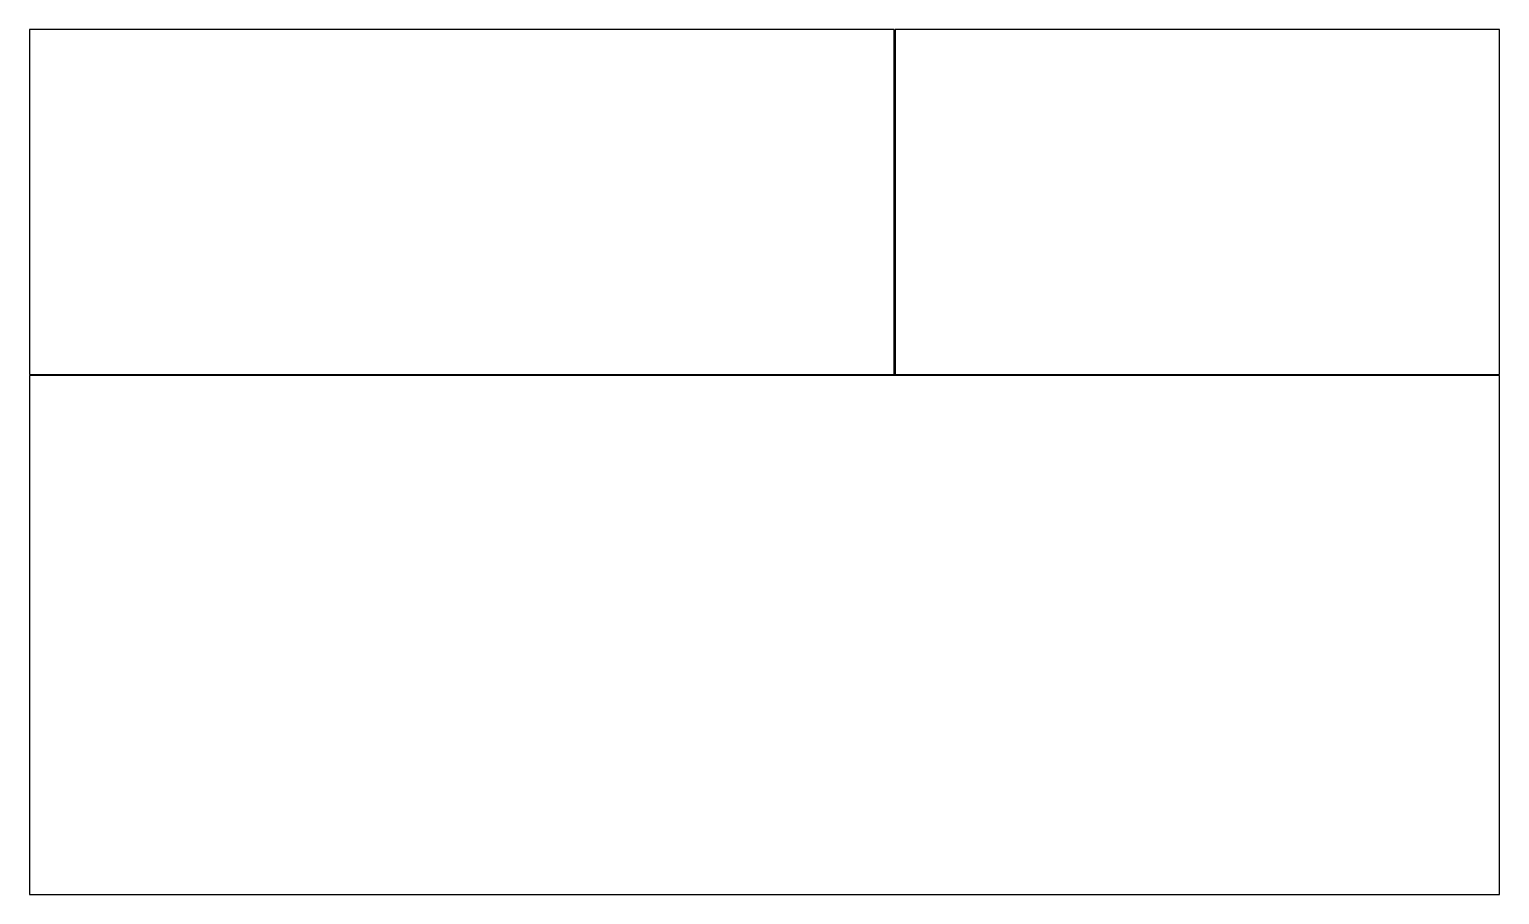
# Model space of a CAD drawing. Header units: metres. Extents: x 0 to 17, y 0 to 10.
import ezdxf

# ---------------------------------------------------------------- set-up
doc = ezdxf.new("R2010")
doc.units = ezdxf.units.M

msp = doc.modelspace()

# ---------------------------------------------------------------- linework, layer by layer
for p, q in [((10, 10), (0, 10)), ((0, 10), (0, 6.00999)), ((10, 6.00999), (10, 10)), ((17, 10), (10.01, 10)), ((10.01, 10), (10.01, 6.00999)), ((17, 6.00999), (17, 10)), ((0, 6.00999), (10, 6.00999)), ((17, 6), (0, 6)), ((0, 6), (0, 0)), ((10.01, 6.00999), (17, 6.00999)), ((17, 0), (17, 6)), ((0, 0), (17, 0))]:
    msp.add_line(p, q)

doc.saveas('drawing.dxf')
